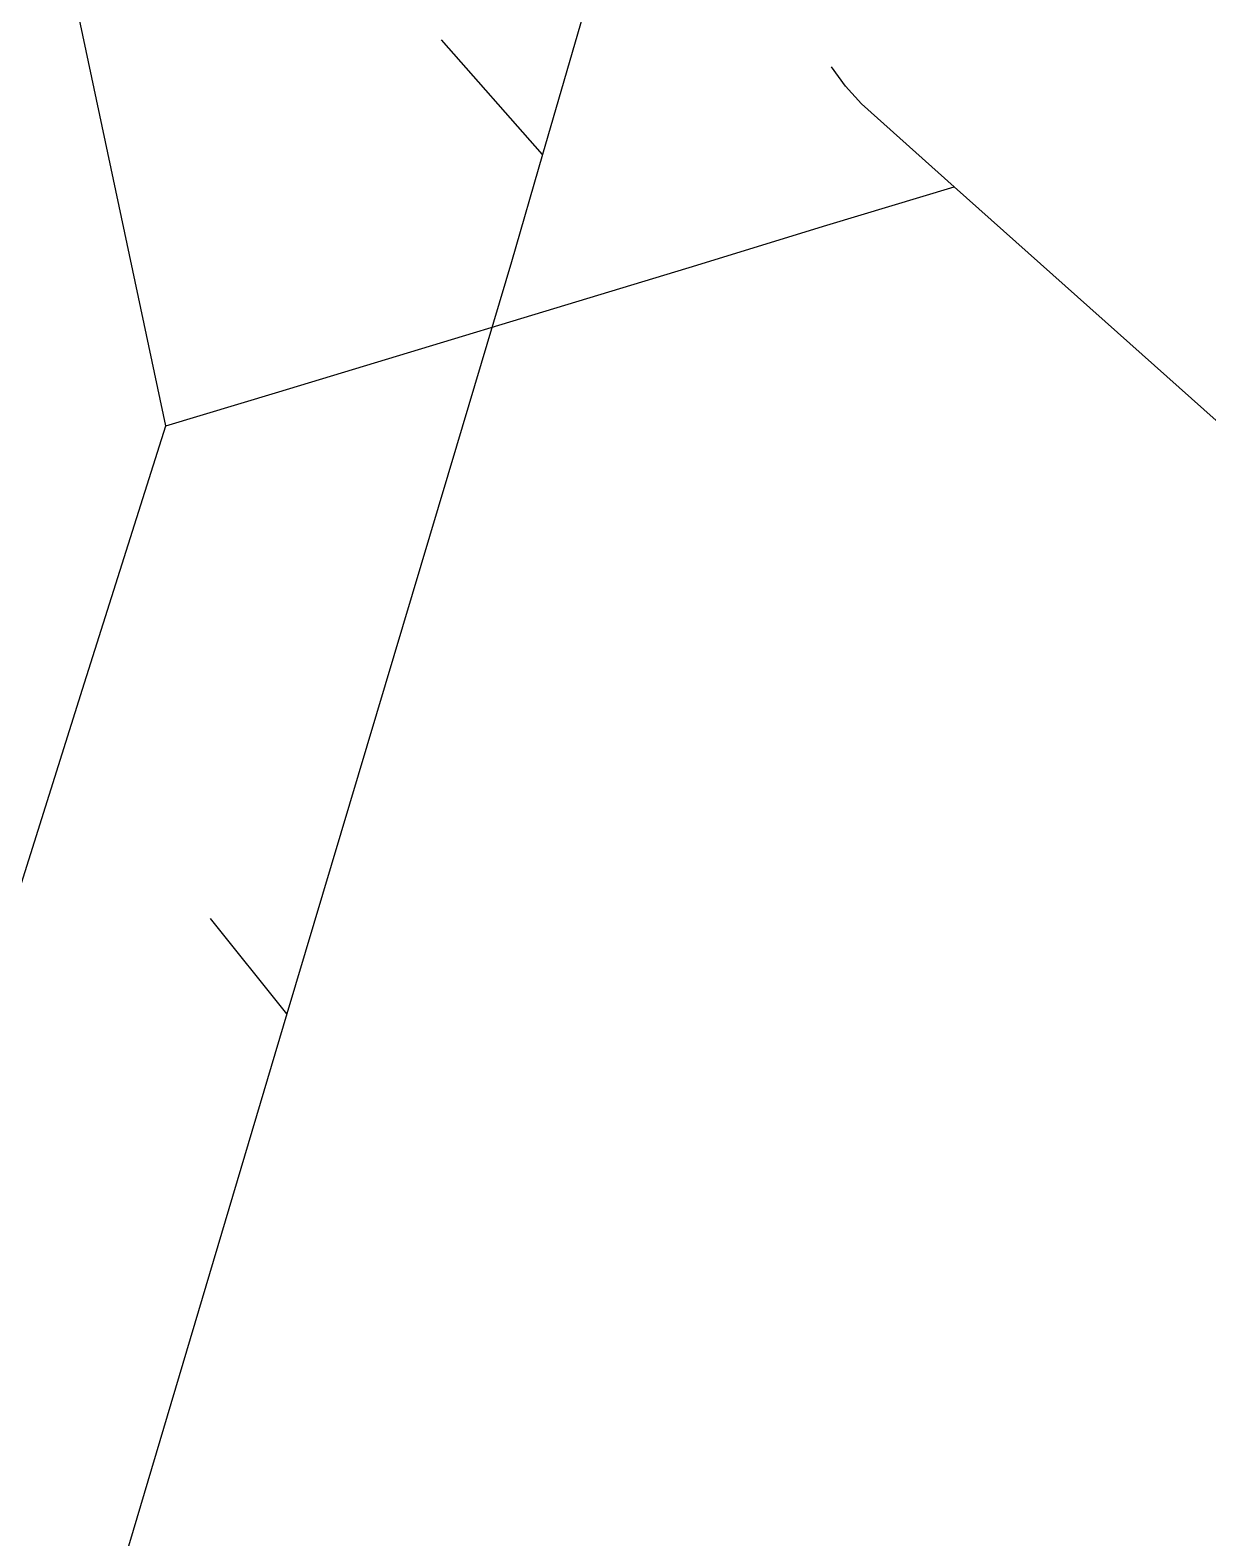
# Model space of a CAD drawing. Extents: x -693 to 354, y -430 to 666.
# Drawn here: x 277.89 to 314.49, y -201.02 to -154.16 of the extents above; entities that cross this region are included whole.
import ezdxf

# ---------------------------------------------------------------- set-up
doc = ezdxf.new("R2010")
doc.units = 0

msp = doc.modelspace()

# ---------------------------------------------------------------- linework, layer by layer
at = {"layer": 'Centerline', "color": 0}
for p, q in [((297.86874, -144.026104, -243.017718), (293.8146, -158.021268, -245.812183)), ((282.105035, -166.461068, -229.767508), (278.123269, -147.674755, -229.517206)), ((293.8146, -158.021268, -245.812183), (290.672236, -154.459718, -245.863746)), ((303.228943, -155.899849, -226.939034), (302.79114, -155.300563, -226.952717)), ((303.726463, -156.45049, -226.922622), (303.228943, -155.899849, -226.939034)), ((306.610419, -159.027318, -226.84834), (303.726463, -156.45049, -226.922622)), ((293.8146, -158.021268, -245.812183), (292.847001, -161.362418, -246.479806)), ((302.64537, -160.222418, -227.027794), (306.610419, -159.027318, -226.84834)), ((306.610419, -159.027318, -226.84834), (326.238631, -176.555768, -226.758355)), ((298.374007, -161.531578, -228.565086), (302.64537, -160.222418, -227.027794)), ((285.512372, -165.427468, -229.664524), (298.374007, -161.531578, -228.565086)), ((292.847001, -161.362418, -246.479806), (291.141096, -167.091664, -246.553741)), ((282.105035, -166.461068, -229.767508), (285.512372, -165.427468, -229.664524)), ((279.516537, -174.636573, -229.876843), (282.105035, -166.461068, -229.767508)), ((291.141096, -167.091664, -246.553741), (285.870281, -184.733368, -246.369494)), ((271.467809, -200.177688, -231.098598), (279.516537, -174.636573, -229.876843)), ((285.870281, -184.733368, -246.369494), (283.495654, -181.768784, -246.481162)), ((285.870281, -184.733368, -246.369494), (277.652062, -212.302156, -246.504119))]:
    msp.add_line(p, q, dxfattribs=at)

doc.saveas('drawing.dxf')
